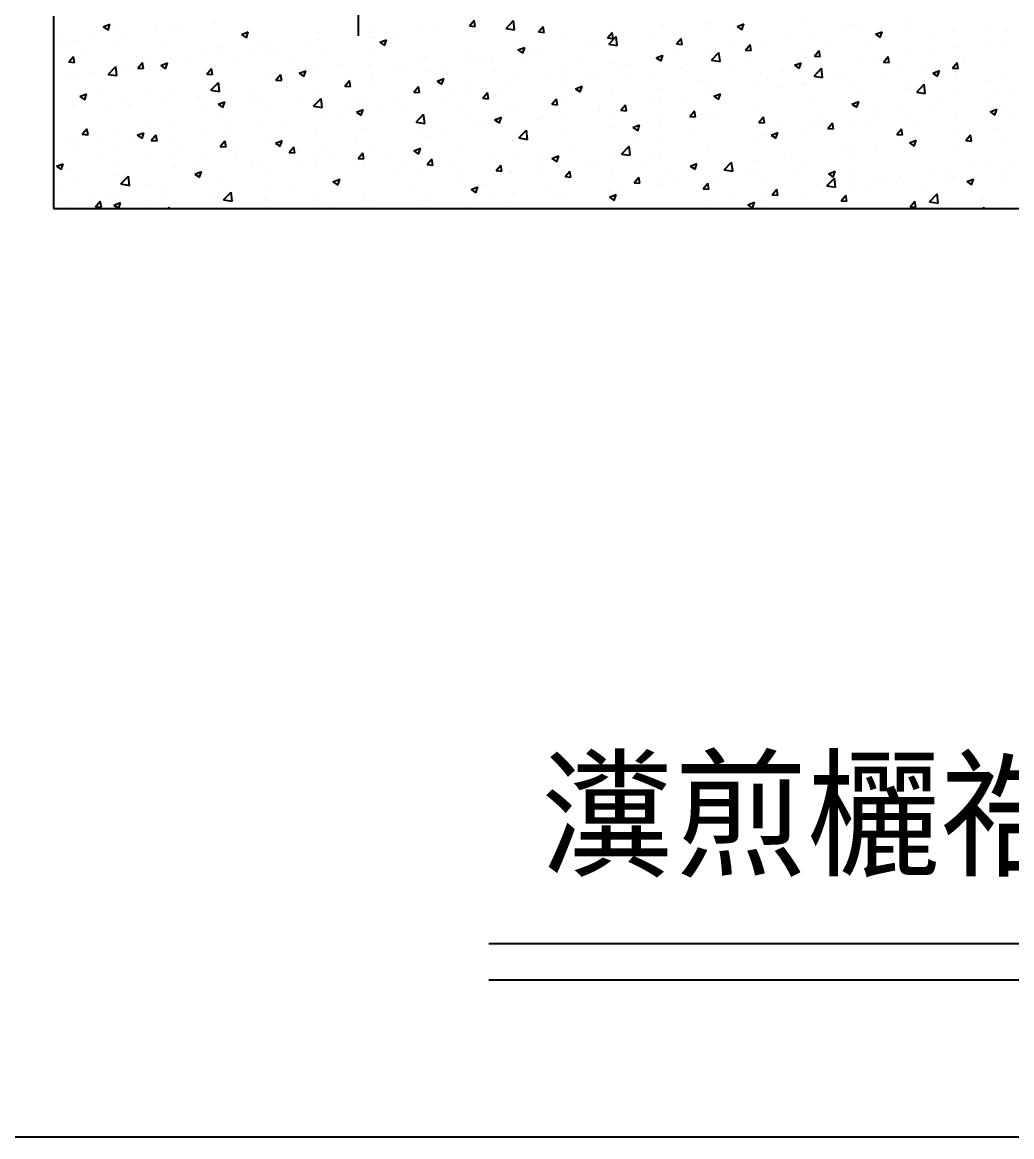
# Model space of a CAD drawing. Header units: metres. Extents: x 0 to 297, y 0 to 210.
# Drawn here: x 71 to 133.2, y 0 to 70.1 of the extents above; entities that cross this region are included whole.
import ezdxf

# ---------------------------------------------------------------- set-up
doc = ezdxf.new("R2010")
doc.units = ezdxf.units.M
doc.layers.add(' ', color=7, linetype='Continuous')

msp = doc.modelspace()

# ---------------------------------------------------------------- linework, layer by layer
at = {"layer": ' '}
for p, q in [((72.95, 70.46), (72.95, 58.36)), ((99.12, 69.85), (99.41, 70.2)), ((99.48, 69.82), (99.41, 70.2)), ((101.43, 69.69), (101.9, 70.18)), ((101.96, 69.61), (101.9, 70.18)), ((76.09, 69.79), (76.51, 69.95)), ((76.09, 69.79), (76.39, 69.59)), ((76.39, 69.59), (76.51, 69.95)), ((76.69, 69.65), (76.69, 69.65)), ((79.35, 69.48), (79.35, 69.48)), ((80.47, 69.75), (80.47, 69.75)), ((80.86, 69.68), (80.86, 69.68)), ((83.15, 69.98), (83.15, 69.98)), ((84.78, 69.31), (85.21, 69.47)), ((85.09, 69.1), (85.21, 69.47)), ((92.81, 69.43), (92.81, 69.43)), ((93.12, 69.96), (93.12, 69.96)), ((95.87, 69.82), (95.87, 69.82)), ((96.81, 69.61), (96.81, 69.61)), ((99.12, 69.85), (99.48, 69.82)), ((101.43, 69.69), (101.96, 69.61)), ((103.46, 69.47), (103.75, 69.82)), ((103.46, 69.47), (103.82, 69.44)), ((103.82, 69.44), (103.75, 69.82)), ((107.8, 69.09), (108.09, 69.44)), ((108.16, 69.06), (108.09, 69.44)), ((108.24, 69.53), (108.24, 69.53)), ((110.51, 69.38), (110.51, 69.38)), ((111.35, 69.95), (111.35, 69.95)), ((114.04, 69.98), (114.04, 69.98)), ((114.3, 69.73), (114.3, 69.73)), ((115.81, 69.93), (115.81, 69.93)), ((115.95, 69.8), (116.38, 69.97)), ((115.95, 69.8), (116.25, 69.6)), ((116.25, 69.6), (116.38, 69.97)), ((120.06, 70.07), (120.06, 70.07)), ((122.54, 69.87), (122.54, 69.87)), ((123.29, 69.93), (123.29, 69.93)), ((123.63, 69.59), (123.63, 69.59)), ((124.65, 69.32), (125.07, 69.48)), ((124.95, 69.12), (125.07, 69.48)), ((126.52, 69.79), (126.52, 69.79)), ((126.78, 70.05), (126.78, 70.05)), ((129.47, 69.55), (129.47, 69.55)), ((129.75, 69.66), (129.75, 69.66)), ((131.76, 69.85), (131.76, 69.85)), ((132.98, 69.52), (132.98, 69.52)), ((73.17, 69.05), (73.17, 69.05)), ((73.23, 68.68), (73.23, 68.68)), ((73.67, 68.89), (73.67, 68.89)), ((74.28, 68.91), (74.28, 68.91)), ((75.52, 68.98), (75.52, 68.98)), ((76.9, 68.75), (76.9, 68.75)), ((77.33, 69.3), (77.33, 69.3)), ((84.78, 69.31), (85.09, 69.1)), ((86.06, 68.75), (86.06, 68.75)), ((89.59, 69.35), (89.59, 69.35)), ((89.71, 69.01), (89.71, 69.01)), ((93.01, 69.11), (93.01, 69.11)), ((93.48, 68.82), (93.9, 68.98)), ((93.48, 68.82), (93.78, 68.62)), ((93.78, 68.62), (93.9, 68.98)), ((94.52, 69.3), (94.52, 69.3)), ((102.04, 68.69), (102.04, 68.69)), ((105.1, 69.07), (105.1, 69.07)), ((106.67, 68.73), (106.67, 68.73)), ((106.98, 68.77), (106.98, 68.77)), ((107.8, 69.09), (108.16, 69.06)), ((107.88, 68.69), (108.35, 69.18)), ((107.88, 68.69), (108.42, 68.61)), ((108.18, 68.93), (108.18, 68.93)), ((108.42, 68.61), (108.35, 69.18)), ((110.48, 69.23), (110.48, 69.23)), ((112.14, 68.71), (112.43, 69.06)), ((112.14, 68.71), (112.5, 68.68)), ((112.5, 68.68), (112.43, 69.06)), ((116.48, 68.33), (116.77, 68.68)), ((116.84, 68.3), (116.77, 68.68)), ((117.47, 68.78), (117.47, 68.78)), ((119.02, 69.26), (119.02, 69.26)), ((120.58, 69.21), (120.58, 69.21)), ((124.14, 68.85), (124.14, 68.85)), ((124.65, 69.32), (124.95, 69.12)), ((127.96, 69.35), (127.96, 69.35)), ((131.91, 68.96), (131.91, 68.96)), ((132.86, 68.85), (132.86, 68.85)), ((74.94, 68.07), (74.94, 68.07)), ((80.13, 68.61), (80.13, 68.61)), ((82.53, 68.14), (82.53, 68.14)), ((83.36, 68.48), (83.36, 68.48)), ((83.51, 68.17), (83.51, 68.17)), ((85.38, 68.1), (85.38, 68.1)), ((86.56, 68.55), (86.56, 68.55)), ((86.59, 68.34), (86.59, 68.34)), ((86.9, 68.3), (86.9, 68.3)), ((89.19, 68.6), (89.19, 68.6)), ((89.82, 68.2), (89.82, 68.2)), ((93.05, 68.07), (93.05, 68.07)), ((98.94, 68.26), (98.94, 68.26)), ((102.17, 68.34), (102.6, 68.5)), ((102.17, 68.34), (102.47, 68.13)), ((102.47, 68.13), (102.6, 68.5)), ((102.85, 68.22), (102.85, 68.22)), ((103.45, 68.17), (103.45, 68.17)), ((110.87, 67.85), (111.29, 68.01)), ((111.17, 67.65), (111.29, 68.01)), ((111.96, 68.05), (111.96, 68.05)), ((114.33, 68.33), (114.33, 68.33)), ((114.34, 67.69), (114.81, 68.18)), ((114.88, 67.6), (114.81, 68.18)), ((115.49, 68.66), (115.49, 68.66)), ((116.48, 68.33), (116.84, 68.3)), ((120.33, 68.35), (120.33, 68.35)), ((120.82, 67.95), (121.11, 68.3)), ((121.18, 67.92), (121.11, 68.3)), ((121.85, 68.55), (121.85, 68.55)), ((126.7, 68.03), (126.7, 68.03)), ((128.38, 68.35), (128.38, 68.35)), ((129.81, 68.46), (129.81, 68.46)), ((73.93, 67.58), (74.22, 67.93)), ((73.93, 67.58), (74.29, 67.55)), ((74.29, 67.55), (74.22, 67.93)), ((76.4, 66.8), (76.87, 67.29)), ((76.94, 66.72), (76.87, 67.29)), ((77.26, 67.29), (77.26, 67.29)), ((78.17, 67.94), (78.17, 67.94)), ((78.26, 67.2), (78.56, 67.55)), ((78.63, 67.17), (78.56, 67.55)), ((79, 67.54), (79, 67.54)), ((79.27, 67.3), (79.27, 67.3)), ((79.7, 67.35), (80.12, 67.52)), ((79.7, 67.35), (80, 67.15)), ((80, 67.15), (80.12, 67.52)), ((80.4, 67.74), (80.4, 67.74)), ((81.4, 67.8), (81.4, 67.8)), ((81.56, 67.6), (81.56, 67.6)), ((84.63, 67.66), (84.63, 67.66)), ((87.86, 67.53), (87.86, 67.53)), ((91.09, 67.39), (91.09, 67.39)), ((92.74, 67.42), (92.74, 67.42)), ((95.79, 67.81), (95.79, 67.81)), ((96.28, 67.93), (96.28, 67.93)), ((99.04, 67.72), (99.04, 67.72)), ((99.5, 67.79), (99.5, 67.79)), ((99.92, 67.56), (99.92, 67.56)), ((100.56, 67.92), (100.56, 67.92)), ((102.73, 67.66), (102.73, 67.66)), ((105.96, 67.52), (105.96, 67.52)), ((108.17, 67.51), (108.17, 67.51)), ((108.43, 67.44), (108.43, 67.44)), ((109.19, 67.39), (109.19, 67.39)), ((110.87, 67.85), (111.17, 67.65)), ((111.27, 67.94), (111.27, 67.94)), ((112.7, 67.35), (112.7, 67.35)), ((114.22, 67.54), (114.22, 67.54)), ((114.34, 67.69), (114.88, 67.6)), ((116.51, 67.85), (116.51, 67.85)), ((119.56, 67.37), (119.99, 67.53)), ((119.56, 67.37), (119.86, 67.16)), ((119.86, 67.16), (119.99, 67.53)), ((120.82, 67.95), (121.18, 67.92)), ((123.56, 67.58), (123.56, 67.58)), ((124.85, 67.75), (124.85, 67.75)), ((125.16, 67.57), (125.45, 67.92)), ((125.16, 67.57), (125.52, 67.54)), ((125.52, 67.54), (125.45, 67.92)), ((129.5, 67.19), (129.79, 67.54)), ((129.86, 67.16), (129.79, 67.54)), ((130.17, 67.47), (130.17, 67.47)), ((73.93, 66.59), (73.93, 66.59)), ((74.2, 66.9), (74.2, 66.9)), ((75.48, 66.93), (75.48, 66.93)), ((76.4, 66.8), (76.94, 66.72)), ((77.75, 67.1), (77.75, 67.1)), ((78.26, 67.2), (78.63, 67.17)), ((82.6, 66.82), (82.9, 67.17)), ((82.6, 66.82), (82.97, 66.79)), ((82.97, 66.79), (82.9, 67.17)), ((86.94, 66.44), (87.24, 66.79)), ((87.31, 66.41), (87.24, 66.79)), ((88.4, 66.87), (88.82, 67.03)), ((88.4, 66.87), (88.7, 66.67)), ((88.7, 66.67), (88.82, 67.03)), ((89.63, 66.99), (89.63, 66.99)), ((91.42, 66.72), (91.42, 66.72)), ((92.93, 66.92), (92.93, 66.92)), ((94.32, 67.25), (94.32, 67.25)), ((95.22, 67.22), (95.22, 67.22)), ((96.4, 66.96), (96.4, 66.96)), ((97.55, 67.12), (97.55, 67.12)), ((100.78, 66.98), (100.78, 66.98)), ((101.97, 66.67), (101.97, 66.67)), ((104.01, 66.85), (104.01, 66.85)), ((104.9, 66.84), (104.9, 66.84)), ((105.02, 67.06), (105.02, 67.06)), ((107.24, 66.71), (107.24, 66.71)), ((108.88, 66.84), (108.88, 66.84)), ((112.42, 67.25), (112.42, 67.25)), ((115.65, 67.11), (115.65, 67.11)), ((117.4, 66.77), (117.4, 66.77)), ((118.88, 66.98), (118.88, 66.98)), ((120.5, 67.19), (120.5, 67.19)), ((120.8, 66.69), (121.27, 67.18)), ((120.8, 66.69), (121.33, 66.6)), ((121.33, 66.6), (121.27, 67.18)), ((121.33, 67.14), (121.33, 67.14)), ((122.11, 66.84), (122.11, 66.84)), ((125.34, 66.7), (125.34, 66.7)), ((126.37, 66.97), (126.37, 66.97)), ((127.88, 67.17), (127.88, 67.17)), ((128.26, 66.88), (128.68, 67.05)), ((128.26, 66.88), (128.56, 66.68)), ((128.56, 66.68), (128.68, 67.05)), ((129.5, 67.19), (129.86, 67.16)), ((132.79, 66.83), (132.79, 66.83)), ((82.86, 65.8), (83.33, 66.29)), ((83.4, 65.72), (83.33, 66.29)), ((83.43, 66.15), (83.43, 66.15)), ((85.3, 65.91), (85.3, 65.91)), ((86.49, 66.54), (86.49, 66.54)), ((86.94, 66.44), (87.31, 66.41)), ((87.6, 66.22), (87.6, 66.22)), ((91.28, 66.06), (91.57, 66.41)), ((91.28, 66.06), (91.64, 66.03)), ((91.64, 66.03), (91.57, 66.41)), ((92.87, 66.35), (92.87, 66.35)), ((95.62, 65.68), (95.91, 66.03)), ((95.98, 65.65), (95.91, 66.03)), ((97.09, 66.38), (97.51, 66.55)), ((97.09, 66.38), (97.39, 66.18)), ((97.39, 66.18), (97.51, 66.55)), ((98.86, 66.25), (98.86, 66.25)), ((101.37, 66.23), (101.37, 66.23)), ((105.08, 66.34), (105.08, 66.34)), ((105.78, 65.9), (106.21, 66.06)), ((105.78, 65.9), (106.09, 65.7)), ((106.09, 65.7), (106.21, 66.06)), ((106.59, 66.54), (106.59, 66.54)), ((110.47, 66.57), (110.47, 66.57)), ((111.2, 65.93), (111.2, 65.93)), ((113.7, 66.44), (113.7, 66.44)), ((114.26, 66.31), (114.26, 66.31)), ((114.27, 65.93), (114.27, 65.93)), ((116.93, 66.3), (116.93, 66.3)), ((117.8, 66.54), (117.8, 66.54)), ((118.74, 65.96), (118.74, 65.96)), ((120.16, 66.16), (120.16, 66.16)), ((120.25, 66.16), (120.25, 66.16)), ((122.55, 66.46), (122.55, 66.46)), ((123.39, 66.03), (123.39, 66.03)), ((126.62, 65.89), (126.62, 65.89)), ((126.63, 66.02), (126.63, 66.02)), ((127.25, 65.69), (127.72, 66.18)), ((127.79, 65.6), (127.72, 66.18)), ((128.57, 66.57), (128.57, 66.57)), ((129.74, 66.45), (129.74, 66.45)), ((131.8, 66.43), (131.8, 66.43)), ((74.62, 65.4), (75.04, 65.57)), ((74.62, 65.4), (74.92, 65.2)), ((74.92, 65.2), (75.04, 65.57)), ((75.69, 65.67), (75.69, 65.67)), ((77.18, 65.27), (77.18, 65.27)), ((78.92, 65.54), (78.92, 65.54)), ((79.97, 65.21), (79.97, 65.21)), ((80.33, 65.73), (80.33, 65.73)), ((82.15, 65.4), (82.15, 65.4)), ((82.86, 65.8), (83.4, 65.72)), ((83.79, 65.72), (83.79, 65.72)), ((85.38, 65.27), (85.38, 65.27)), ((89.31, 64.8), (89.79, 65.29)), ((89.34, 65.74), (89.34, 65.74)), ((89.85, 64.72), (89.79, 65.29)), ((92.66, 65.41), (92.66, 65.41)), ((95.62, 65.68), (95.98, 65.65)), ((95.72, 65.79), (95.72, 65.79)), ((97.45, 65.34), (97.45, 65.34)), ((97.85, 65.63), (97.85, 65.63)), ((98.97, 65.54), (98.97, 65.54)), ((99.96, 65.3), (100.25, 65.65)), ((99.96, 65.3), (100.32, 65.27)), ((100.32, 65.27), (100.25, 65.65)), ((101.26, 65.84), (101.26, 65.84)), ((104.3, 64.92), (104.59, 65.27)), ((104.66, 64.89), (104.59, 65.27)), ((108.09, 65.5), (108.09, 65.5)), ((110.74, 65.33), (110.74, 65.33)), ((114.48, 65.42), (114.9, 65.58)), ((114.48, 65.42), (114.78, 65.21)), ((114.78, 65.21), (114.9, 65.58)), ((114.92, 65.46), (114.92, 65.46)), ((120.43, 65.18), (120.43, 65.18)), ((123.49, 65.57), (123.49, 65.57)), ((127.25, 65.69), (127.79, 65.6)), ((129.85, 65.75), (129.85, 65.75)), ((131.66, 65.35), (131.66, 65.35)), ((132.4, 65.59), (132.4, 65.59)), ((133.08, 65.62), (133.08, 65.62)), ((74.13, 64.89), (74.13, 64.89)), ((76.16, 64.71), (76.16, 64.71)), ((77.68, 64.91), (77.68, 64.91)), ((82.28, 64.53), (82.28, 64.53)), ((83.31, 64.92), (83.74, 65.08)), ((83.31, 64.92), (83.61, 64.72)), ((83.61, 64.71), (83.74, 65.08)), ((85.81, 65.14), (85.81, 65.14)), ((86.42, 64.53), (86.42, 64.53)), ((88.61, 65.13), (88.61, 65.13)), ((89.31, 64.8), (89.85, 64.72)), ((89.56, 64.98), (89.56, 64.98)), ((91.34, 64.53), (91.34, 64.53)), ((91.84, 64.99), (91.84, 64.99)), ((92.01, 64.43), (92.43, 64.6)), ((92.31, 64.23), (92.43, 64.6)), ((93.63, 64.83), (93.63, 64.83)), ((94.32, 65.02), (94.32, 65.02)), ((95.07, 64.86), (95.07, 64.86)), ((98.3, 64.72), (98.3, 64.72)), ((101.53, 64.58), (101.53, 64.58)), ((101.9, 64.66), (101.9, 64.66)), ((104.3, 64.92), (104.66, 64.89)), ((104.95, 65.05), (104.95, 65.05)), ((107.21, 64.72), (107.21, 64.72)), ((108.64, 64.54), (108.93, 64.89)), ((108.64, 64.54), (109, 64.51)), ((109, 64.51), (108.93, 64.89)), ((111.11, 64.96), (111.11, 64.96)), ((112.63, 65.16), (112.63, 65.16)), ((112.98, 64.16), (113.27, 64.51)), ((113.34, 64.13), (113.27, 64.51)), ((117.32, 64.75), (117.32, 64.75)), ((123.17, 64.93), (123.6, 65.09)), ((123.17, 64.93), (123.48, 64.73)), ((123.48, 64.73), (123.6, 65.09)), ((124.78, 64.58), (124.78, 64.58)), ((126.29, 64.78), (126.29, 64.78)), ((128.13, 64.75), (128.13, 64.75)), ((128.58, 65.08), (128.58, 65.08)), ((131.87, 64.45), (132.29, 64.61)), ((132.17, 64.24), (132.29, 64.61)), ((132.72, 64.82), (132.72, 64.82)), ((78.75, 63.93), (78.75, 63.93)), ((83.36, 64.14), (83.36, 64.14)), ((86, 63.83), (86, 63.83)), ((87.26, 63.81), (87.26, 63.81)), ((89.82, 64.33), (89.82, 64.33)), ((90.79, 64.42), (90.79, 64.42)), ((92.01, 64.43), (92.31, 64.23)), ((95.65, 63.78), (95.65, 63.78)), ((95.77, 63.8), (96.24, 64.29)), ((95.77, 63.8), (96.31, 63.71)), ((96.31, 63.71), (96.24, 64.29)), ((98.79, 64.23), (98.79, 64.23)), ((100.7, 63.95), (101.13, 64.11)), ((100.7, 63.95), (101, 63.75)), ((101, 63.75), (101.13, 64.11)), ((103.49, 63.95), (103.49, 63.95)), ((103.68, 64.12), (103.68, 64.12)), ((104.76, 64.45), (104.76, 64.45)), ((105, 64.15), (105, 64.15)), ((107.29, 64.46), (107.29, 64.46)), ((107.99, 64.31), (107.99, 64.31)), ((111.13, 63.91), (111.13, 63.91)), ((111.22, 64.17), (111.22, 64.17)), ((112.98, 64.16), (113.34, 64.13)), ((114.18, 64.3), (114.18, 64.3)), ((114.45, 64.04), (114.45, 64.04)), ((117.32, 63.78), (117.61, 64.13)), ((117.32, 63.78), (117.68, 63.75)), ((117.68, 63.75), (117.61, 64.13)), ((117.68, 63.9), (117.68, 63.9)), ((118.66, 63.78), (118.66, 63.78)), ((120.95, 64.08), (120.95, 64.08)), ((124.6, 64.14), (124.6, 64.14)), ((126.56, 64.01), (126.56, 64.01)), ((129.66, 64.43), (129.66, 64.43)), ((131.87, 64.45), (132.17, 64.24)), ((133.11, 64.02), (133.11, 64.02)), ((74.76, 63.03), (75.06, 63.38)), ((75.13, 63), (75.06, 63.38)), ((75.23, 63.32), (75.23, 63.32)), ((77.11, 63.26), (77.11, 63.26)), ((78.23, 62.97), (78.65, 63.13)), ((78.53, 62.76), (78.65, 63.13)), ((80.25, 63.71), (80.25, 63.71)), ((82.2, 63.33), (82.2, 63.33)), ((83.71, 63.53), (83.71, 63.53)), ((83.73, 63.2), (83.73, 63.2)), ((92.59, 63.39), (92.59, 63.39)), ((97.37, 63.15), (97.37, 63.15)), ((99.67, 63.45), (99.67, 63.45)), ((100.16, 63.51), (100.16, 63.51)), ((102.23, 62.8), (102.7, 63.29)), ((102.77, 62.71), (102.7, 63.29)), ((108.02, 63.49), (108.02, 63.49)), ((109.4, 63.46), (109.82, 63.63)), ((109.4, 63.46), (109.7, 63.26)), ((109.7, 63.26), (109.82, 63.63)), ((113.33, 63.07), (113.33, 63.07)), ((117.15, 63.58), (117.15, 63.58)), ((118.09, 62.98), (118.51, 63.14)), ((118.39, 62.78), (118.51, 63.14)), ((120.36, 63.16), (120.36, 63.16)), ((120.91, 63.76), (120.91, 63.76)), ((121.08, 63.53), (121.08, 63.53)), ((121.66, 63.4), (121.95, 63.75)), ((121.66, 63.4), (122.02, 63.37)), ((122.02, 63.37), (121.95, 63.75)), ((123.41, 63.55), (123.41, 63.55)), ((124.14, 63.63), (124.14, 63.63)), ((126, 63.02), (126.29, 63.37)), ((126.36, 62.99), (126.29, 63.37)), ((127.37, 63.49), (127.37, 63.49)), ((129.58, 63.42), (129.58, 63.42)), ((130.6, 63.35), (130.6, 63.35)), ((130.81, 63.2), (130.81, 63.2)), ((132.33, 63.4), (132.33, 63.4)), ((74.06, 62.87), (74.06, 62.87)), ((74.52, 62.58), (74.52, 62.58)), ((74.76, 63.03), (75.13, 63)), ((76.09, 62.52), (76.09, 62.52)), ((77.75, 62.45), (77.75, 62.45)), ((78.23, 62.97), (78.53, 62.76)), ((78.38, 62.83), (78.38, 62.83)), ((79.1, 62.65), (79.4, 63)), ((79.1, 62.65), (79.47, 62.62)), ((79.47, 62.62), (79.4, 63)), ((80.2, 62.6), (80.2, 62.6)), ((83.44, 62.27), (83.74, 62.62)), ((83.81, 62.24), (83.74, 62.62)), ((86.34, 62.51), (86.34, 62.51)), ((86.92, 62.48), (87.35, 62.64)), ((86.92, 62.48), (87.22, 62.28)), ((87.22, 62.28), (87.35, 62.64)), ((89.48, 62.97), (89.48, 62.97)), ((92.04, 62.45), (92.04, 62.45)), ((95.86, 62.95), (95.86, 62.95)), ((96.63, 62.9), (96.63, 62.9)), ((101.82, 62.64), (101.82, 62.64)), ((102.23, 62.8), (102.77, 62.71)), ((104.88, 63.03), (104.88, 63.03)), ((109.52, 62.57), (109.52, 62.57)), ((111.04, 62.77), (111.04, 62.77)), ((117.25, 62.74), (117.25, 62.74)), ((117.55, 62.93), (117.55, 62.93)), ((118.09, 62.98), (118.39, 62.78)), ((124.7, 62.39), (124.7, 62.39)), ((126, 63.02), (126.36, 62.99)), ((126.05, 62.81), (126.05, 62.81)), ((126.79, 62.5), (127.21, 62.66)), ((126.79, 62.5), (127.09, 62.29)), ((126.99, 62.7), (126.99, 62.7)), ((127.09, 62.29), (127.21, 62.66)), ((129.59, 62.42), (129.59, 62.42)), ((130.34, 62.64), (130.63, 62.99)), ((130.34, 62.64), (130.7, 62.61)), ((130.7, 62.61), (130.63, 62.99)), ((132.64, 62.8), (132.64, 62.8)), ((74.57, 62.32), (74.57, 62.32)), ((75.79, 61.77), (75.79, 61.77)), ((76.68, 61.99), (76.68, 61.99)), ((80.18, 61.7), (80.18, 61.7)), ((80.97, 62.31), (80.97, 62.31)), ((83.29, 62.12), (83.29, 62.12)), ((83.44, 62.27), (83.81, 62.24)), ((84.2, 62.17), (84.2, 62.17)), ((87.43, 62.04), (87.43, 62.04)), ((87.78, 61.89), (88.07, 62.24)), ((87.78, 61.89), (88.14, 61.86)), ((88.14, 61.86), (88.07, 62.24)), ((88.23, 61.95), (88.23, 61.95)), ((89.57, 61.69), (89.57, 61.69)), ((89.75, 62.15), (89.75, 62.15)), ((90.66, 61.9), (90.66, 61.9)), ((92.12, 61.51), (92.41, 61.86)), ((92.48, 61.48), (92.41, 61.86)), ((93.1, 62.3), (93.1, 62.3)), ((93.89, 61.76), (93.89, 61.76)), ((95.57, 61.76), (95.57, 61.76)), ((95.62, 62), (96.04, 62.16)), ((95.62, 62), (95.92, 61.79)), ((95.92, 61.79), (96.04, 62.16)), ((98.72, 62.22), (98.72, 62.22)), ((103.41, 61.77), (103.41, 61.77)), ((104.31, 61.51), (104.74, 61.68)), ((104.61, 61.31), (104.74, 61.68)), ((105.7, 62.07), (105.7, 62.07)), ((108.68, 61.79), (109.16, 62.29)), ((108.68, 61.79), (109.22, 61.71)), ((109.22, 61.71), (109.16, 62.29)), ((110.49, 61.72), (110.49, 61.72)), ((111.05, 61.9), (111.05, 61.9)), ((114.02, 62.32), (114.02, 62.32)), ((114.11, 62.28), (114.11, 62.28)), ((119.36, 61.69), (119.36, 61.69)), ((122.53, 62.21), (122.53, 62.21)), ((123.18, 62.19), (123.18, 62.19)), ((126.48, 61.99), (126.48, 61.99)), ((73.15, 61.39), (73.15, 61.39)), ((73.15, 61.02), (73.57, 61.18)), ((73.15, 61.02), (73.45, 60.81)), ((73.45, 60.81), (73.57, 61.18)), ((77.04, 61.25), (77.04, 61.25)), ((79.02, 61.63), (79.02, 61.63)), ((82.12, 61.14), (82.12, 61.14)), ((82.25, 61.5), (82.25, 61.5)), ((84.41, 61.44), (84.41, 61.44)), ((85.48, 61.36), (85.48, 61.36)), ((86.04, 61.09), (86.04, 61.09)), ((88.71, 61.22), (88.71, 61.22)), ((91.94, 61.09), (91.94, 61.09)), ((92.12, 61.51), (92.48, 61.48)), ((92.52, 61.38), (92.52, 61.38)), ((96.46, 61.13), (96.75, 61.48)), ((96.46, 61.13), (96.82, 61.1)), ((96.82, 61.1), (96.75, 61.48)), ((97.12, 61.63), (97.12, 61.63)), ((98.07, 61.07), (98.07, 61.07)), ((100.35, 61.49), (100.35, 61.49)), ((100.8, 60.75), (101.09, 61.1)), ((101.16, 60.72), (101.09, 61.1)), ((101.89, 61.57), (101.89, 61.57)), ((103.58, 61.35), (103.58, 61.35)), ((104.31, 61.51), (104.61, 61.31)), ((104.8, 61.02), (104.8, 61.02)), ((106.81, 61.22), (106.81, 61.22)), ((106.96, 61.11), (106.96, 61.11)), ((107.95, 61.47), (107.95, 61.47)), ((110.04, 61.08), (110.04, 61.08)), ((113.01, 61.03), (113.43, 61.19)), ((113.01, 61.03), (113.31, 60.83)), ((113.31, 60.83), (113.43, 61.19)), ((115.14, 60.79), (115.61, 61.28)), ((115.47, 60.99), (115.47, 60.99)), ((115.56, 61.19), (115.56, 61.19)), ((115.68, 60.71), (115.61, 61.28)), ((117.07, 61.39), (117.07, 61.39)), ((119, 61.6), (119, 61.6)), ((120.28, 61.15), (120.28, 61.15)), ((123.34, 61.54), (123.34, 61.54)), ((130.73, 61.01), (130.73, 61.01)), ((131.89, 61.3), (131.89, 61.3)), ((133.02, 61.31), (133.02, 61.31)), ((73.98, 60.86), (73.98, 60.86)), ((76.79, 60.44), (76.79, 60.44)), ((77.2, 59.91), (77.67, 60.4)), ((77.74, 59.82), (77.67, 60.4)), ((80.61, 60.94), (80.61, 60.94)), ((81.84, 60.53), (82.26, 60.69)), ((81.84, 60.53), (82.14, 60.33)), ((82.14, 60.33), (82.26, 60.69)), ((82.52, 60.48), (82.52, 60.48)), ((86.27, 60.5), (86.27, 60.5)), ((89.41, 60.95), (89.41, 60.95)), ((94.27, 60.56), (94.27, 60.56)), ((95.17, 60.95), (95.17, 60.95)), ((95.78, 60.76), (95.78, 60.76)), ((98.4, 60.82), (98.4, 60.82)), ((100.8, 60.75), (101.16, 60.72)), ((101.63, 60.68), (101.63, 60.68)), ((101.75, 60.63), (101.75, 60.63)), ((103.44, 60.51), (103.44, 60.51)), ((104.86, 60.54), (104.86, 60.54)), ((105.14, 60.37), (105.43, 60.72)), ((105.14, 60.37), (105.5, 60.34)), ((105.5, 60.34), (105.43, 60.72)), ((108.09, 60.41), (108.09, 60.41)), ((109.44, 60.39), (109.44, 60.39)), ((109.48, 59.99), (109.77, 60.34)), ((109.84, 59.96), (109.77, 60.34)), ((111.32, 60.27), (111.32, 60.27)), ((111.74, 60.69), (111.74, 60.69)), ((111.94, 60.39), (111.94, 60.39)), ((113.27, 60.95), (113.27, 60.95)), ((114.03, 60.27), (114.03, 60.27)), ((115.14, 60.79), (115.68, 60.71)), ((116.5, 60.81), (116.5, 60.81)), ((117.18, 60.72), (117.18, 60.72)), ((119.73, 60.67), (119.73, 60.67)), ((121.6, 59.79), (122.07, 60.28)), ((121.7, 60.54), (122.13, 60.71)), ((121.7, 60.54), (122, 60.34)), ((122, 60.34), (122.13, 60.71)), ((122.14, 59.71), (122.07, 60.28)), ((122.96, 60.54), (122.96, 60.54)), ((125.4, 60.31), (125.4, 60.31)), ((126.19, 60.4), (126.19, 60.4)), ((128.36, 60.69), (128.36, 60.69)), ((129.22, 60.81), (129.22, 60.81)), ((129.51, 60.4), (129.51, 60.4)), ((132.57, 60.79), (132.57, 60.79)), ((72.98, 59.94), (72.98, 59.94)), ((74.49, 60.14), (74.49, 60.14)), ((77.2, 59.91), (77.74, 59.82)), ((78.99, 59.88), (78.99, 59.88)), ((80.11, 59.68), (80.11, 59.68)), ((83.21, 60.11), (83.21, 60.11)), ((88.16, 59.76), (88.16, 59.76)), ((90.45, 60.06), (90.45, 60.06)), ((90.53, 60.05), (90.96, 60.21)), ((90.53, 60.05), (90.84, 59.84)), ((90.84, 59.84), (90.96, 60.21)), ((95.5, 59.75), (95.5, 59.75)), ((98.64, 60.2), (98.64, 60.2)), ((99.23, 59.56), (99.65, 59.72)), ((99.53, 59.36), (99.65, 59.72)), ((99.91, 59.9), (99.91, 59.9)), ((104.11, 59.68), (104.11, 59.68)), ((107.93, 60.19), (107.93, 60.19)), ((108.41, 59.78), (108.41, 59.78)), ((109.48, 59.99), (109.84, 59.96)), ((110.98, 59.88), (110.98, 59.88)), ((113.82, 59.61), (114.11, 59.96)), ((113.82, 59.61), (114.18, 59.58)), ((114.18, 59.58), (114.11, 59.96)), ((114.55, 60.13), (114.55, 60.13)), ((117.78, 60), (117.78, 60)), ((118.16, 59.23), (118.45, 59.58)), ((118.52, 59.2), (118.45, 59.58)), ((121.01, 59.86), (121.01, 59.86)), ((121.59, 59.81), (121.59, 59.81)), ((121.6, 59.79), (122.14, 59.71)), ((123.11, 60.01), (123.11, 60.01)), ((124.24, 59.72), (124.24, 59.72)), ((124.84, 60.09), (124.84, 60.09)), ((126.41, 59.98), (126.41, 59.98)), ((127.47, 59.59), (127.47, 59.59)), ((129.42, 60.26), (129.42, 60.26)), ((130.4, 60.06), (130.82, 60.22)), ((130.4, 60.06), (130.7, 59.86)), ((130.7, 59.86), (130.82, 60.22)), ((132.65, 60.13), (132.65, 60.13)), ((73.31, 59.51), (73.31, 59.51)), ((75.46, 59.27), (75.46, 59.27)), ((76.54, 59.37), (76.54, 59.37)), ((76.96, 59.23), (76.96, 59.23)), ((79.77, 59.23), (79.77, 59.23)), ((82.82, 59.06), (82.82, 59.06)), ((83, 59.1), (83, 59.1)), ((83.66, 58.91), (84.13, 59.4)), ((83.66, 58.91), (84.2, 58.82)), ((84.2, 58.82), (84.13, 59.4)), ((86.23, 58.96), (86.23, 58.96)), ((86.64, 59.56), (86.64, 59.56)), ((89.34, 58.94), (89.34, 58.94)), ((92.44, 59.36), (92.44, 59.36)), ((96.38, 59.29), (96.38, 59.29)), ((99.23, 59.56), (99.53, 59.36)), ((100.3, 59.18), (100.3, 59.18)), ((101.82, 59.38), (101.82, 59.38)), ((104.73, 59), (104.73, 59)), ((104.88, 59.18), (104.88, 59.18)), ((107.87, 59.46), (107.87, 59.46)), ((107.92, 59.08), (108.35, 59.24)), ((107.92, 59.08), (108.23, 58.87)), ((108.23, 58.87), (108.35, 59.24)), ((115.48, 59), (115.48, 59)), ((117.77, 59.31), (117.77, 59.31)), ((117.78, 58.88), (117.78, 58.88)), ((118.16, 59.23), (118.52, 59.2)), ((120.21, 59.14), (120.21, 59.14)), ((121.31, 59.48), (121.31, 59.48)), ((122.5, 58.85), (122.79, 59.2)), ((122.86, 58.82), (122.79, 59.2)), ((123.27, 59.52), (123.27, 59.52)), ((128.05, 58.79), (128.53, 59.28)), ((128.59, 58.71), (128.53, 59.28)), ((130.69, 59.45), (130.69, 59.45)), ((131.43, 58.93), (131.43, 58.93)), ((72.95, 58.36), (220.33, 58.36)), ((73.91, 58.84), (73.91, 58.84)), ((75.6, 58.48), (75.9, 58.82)), ((75.6, 58.48), (75.97, 58.45)), ((75.97, 58.45), (75.9, 58.82)), ((76.76, 58.58), (77.18, 58.74)), ((76.76, 58.58), (77.06, 58.38)), ((77.06, 58.38), (77.18, 58.74)), ((79.01, 58.56), (79.01, 58.56)), ((80.16, 58.36), (80.24, 58.45)), ((80.25, 58.36), (80.24, 58.45)), ((80.53, 58.76), (80.53, 58.76)), ((86.2, 58.48), (86.2, 58.48)), ((89.46, 58.83), (89.46, 58.83)), ((90.55, 58.36), (90.59, 58.4)), ((90.59, 58.36), (90.59, 58.4)), ((92.69, 58.69), (92.69, 58.69)), ((92.85, 58.69), (92.85, 58.69)), ((94.19, 58.38), (94.19, 58.38)), ((95.92, 58.55), (95.92, 58.55)), ((96.48, 58.68), (96.48, 58.68)), ((99.15, 58.42), (99.15, 58.42)), ((101.36, 58.57), (101.36, 58.57)), ((101.67, 58.62), (101.67, 58.62)), ((113.97, 58.8), (113.97, 58.8)), ((116.62, 58.59), (117.04, 58.76)), ((116.62, 58.59), (116.92, 58.39)), ((116.92, 58.39), (117.04, 58.76)), ((117.1, 58.71), (117.1, 58.71)), ((122.5, 58.85), (122.86, 58.82)), ((126.84, 58.47), (127.13, 58.82)), ((126.84, 58.47), (127.2, 58.44)), ((127.2, 58.44), (127.13, 58.82)), ((127.63, 58.43), (127.63, 58.43)), ((128.05, 58.79), (128.59, 58.71)), ((129.14, 58.63), (129.14, 58.63)), ((129.44, 58.39), (129.44, 58.39)), ((131.4, 58.36), (131.47, 58.44)), ((131.48, 58.36), (131.47, 58.44)), ((132.5, 58.78), (132.5, 58.78))]:
    msp.add_line(p, q, dxfattribs=at)
for p, q in [((92.15, 69.23), (92.15, 190.23)), ((100.34, 12.15), (187.56, 12.15)), ((100.34, 9.86), (187.88, 9.86)), ((0, 0), (297, 0))]:
    msp.add_line(p, q)

# ---------------------------------------------------------------- texts
msp.add_text('瀵煎欐祰绛戝強閽㈡澘姝㈡按甯﹁﹀浘', height=6.44).set_placement((103.62, 17.06))

doc.saveas('drawing.dxf')
